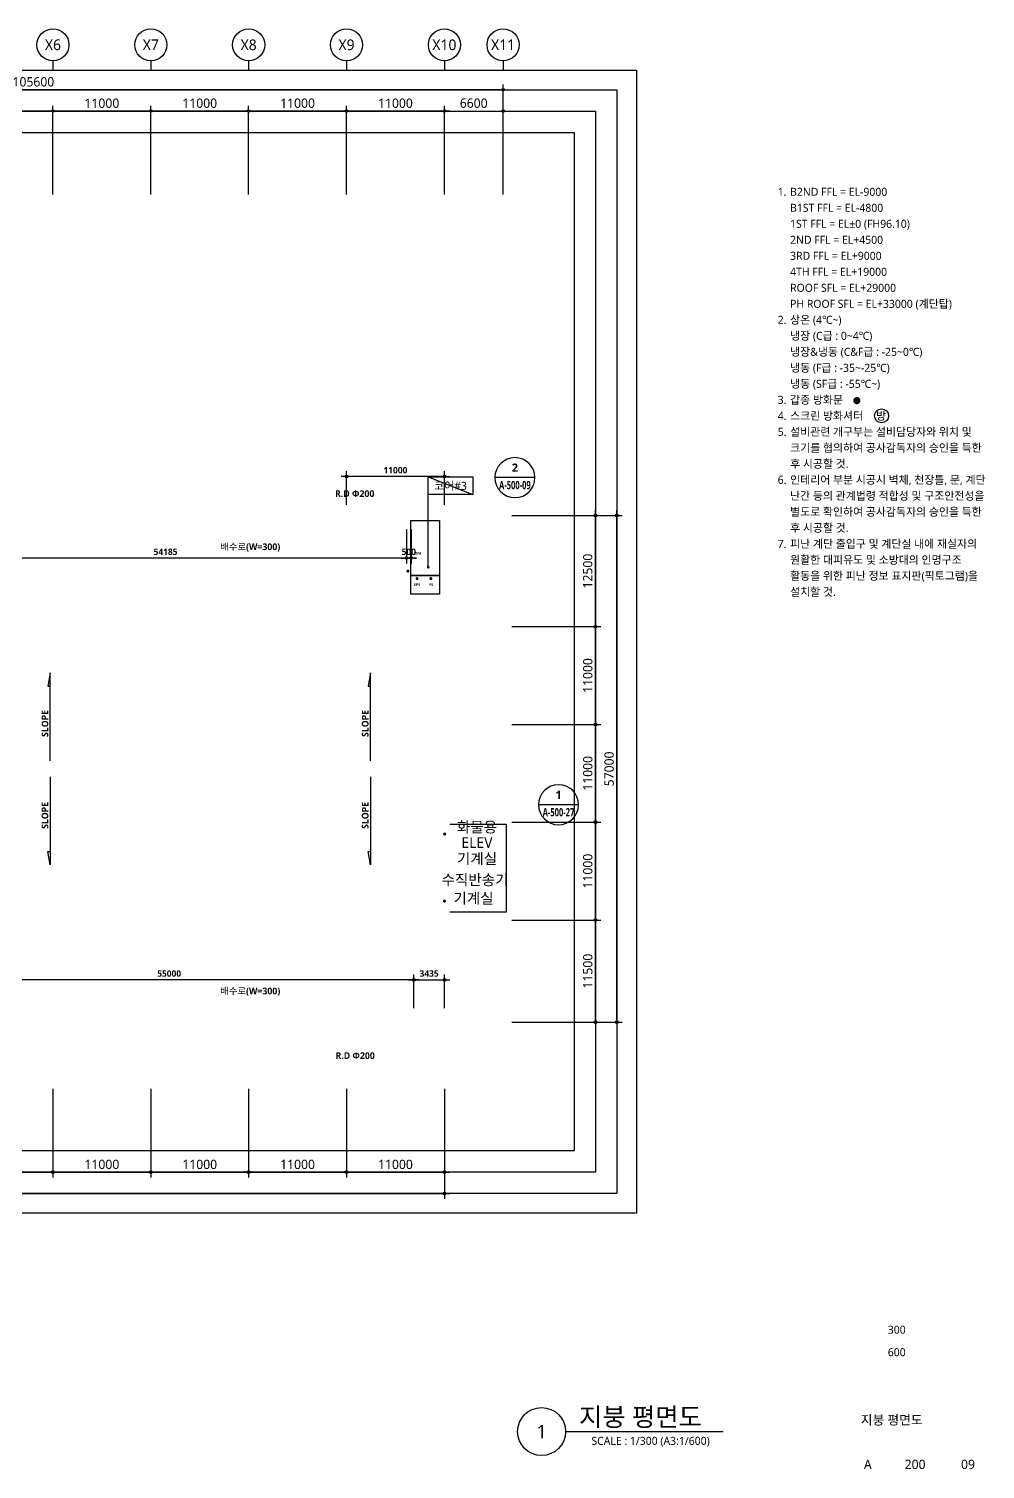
# Model space of a CAD drawing. Header units: millimetres. Extents: x -867282 to 190005487, y -1022614 to 455456909.
# Drawn here: x 2151669 to 2259178, y 7641 to 169666 of the extents above; entities that cross this region are included whole.
import ezdxf
from ezdxf.enums import TextEntityAlignment as Align

# ---------------------------------------------------------------- set-up
doc = ezdxf.new("R2010")
doc.units = ezdxf.units.MM
doc.header["$LTSCALE"] = 400
doc.header["$MEASUREMENT"] = 0
doc.header["$PDSIZE"] = -10
doc.layers.get('0').update_dxf_attribs({"linetype": 'CONTINUOUS'})
doc.layers.get('Defpoints').update_dxf_attribs({"color": 153, "linetype": 'CONTINUOUS'})
for name, color, linetype in [('A-ANNO-DIM', 4, 'CONTINUOUS'), ('A-ANNO-GRA1', 7, 'CONTINUOUS'), ('A-ANNO-LEAD', 4, 'CONTINUOUS'), ('A-ANNO-NOTE', 7, 'CONTINUOUS'), ('A-ANNO-TEXT1', 7, 'CONTINUOUS'), ('A-ANNO-TEXT2', 3, 'CONTINUOUS'), ('A-ANNO-TITL', 7, 'CONTINUOUS'), ('A-FLOR-MARK-ARCH', 1, 'CONTINUOUS'), ('A-ST-AXIS-BUB', 7, 'CONTINUOUS'), ('A-ST-AXIS-DIM', 7, 'CONTINUOUS'), ('AA-MKXS', 3, 'CONTINUOUS'), ('AA-XXXX-TXT1', 2, 'CONTINUOUS')]:
    doc.layers.add(name, color=color, linetype=linetype)
doc.layers.add('Defpoint', color=161, linetype='CONTINUOUS', plot=False)
doc.layers.add('면적', color=210, linetype='CONTINUOUS', plot=False)
doc.styles.add('2020음성 1차', font='')
doc.styles.add('SAMOO', font='romans.shx', dxfattribs={"bigfont": 'whgtxt.shx'})
doc.styles.add('SH_대대리576', font='malgun.ttf')
doc.styles.add('SH_진천_나눔', font='')
doc.styles.get('2020음성 1차').set_extended_font_data('NanumGothic', bold=True)
doc.styles.get('SH_진천_나눔').set_extended_font_data('NanumGothic', bold=True)
doc.dimstyles.new('SHP 600', dxfattribs={"dimscale": 300, "dimtxt": 3.5, "dimasz": 1, "dimexe": 2, "dimexo": 2, "dimgap": 1, "dimtad": 1, "dimdec": 0, "dimzin": 0, "dimdsep": 46, "dimtxsty": 'SH_대대리576', "dimblk": 'DIMDOT', "dimcen": 0.09, "dimclrt": 3, "dimadec": 0, "dimazin": 1, "dimtfac": 1, "dimtdec": 0, "dimtix": 1, "dimtmove": 2, "dimatfit": 0, "dimldrblk": 'DIMDOT', "dimfxl": 1, "dimtolj": 1, "dimtzin": 0, "dimarcsym": 0})
doc.dimstyles.new('SHP 600내부', dxfattribs={"dimscale": 300, "dimtxt": 2.4, "dimasz": 1, "dimexe": 2, "dimexo": 2, "dimgap": 1, "dimtad": 1, "dimdec": 0, "dimzin": 0, "dimdsep": 46, "dimtxsty": '2020음성 1차', "dimblk": 'DIMDOT', "dimcen": 0.09, "dimclrd": 256, "dimclre": 256, "dimclrt": 3, "dimadec": 0, "dimazin": 1, "dimtfac": 1, "dimtdec": 0, "dimtix": 1, "dimtmove": 2, "dimatfit": 0, "dimldrblk": 'DIMDOT', "dimfxl": 1, "dimtolj": 1, "dimtzin": 0, "dimlwd": -1, "dimlwe": -1, "dimarcsym": 0})

# ---------------------------------------------------------------- blocks, each defined once
blk = doc.blocks.new('DIMDOT')
at = {"color": 0}
blk.add_line((-2, 0), (2, 0), dxfattribs=at)
for radius in [0.5, 0.25]:
    blk.add_circle((0, 0), radius, dxfattribs=at)
blk = doc.blocks.new('*D57')
at = {"layer": 'A-ST-AXIS-DIM', "color": 0, "lineweight": -2, "transparency": 16777216}
for p, q in [((2099382, 151016), (2099382, 163416)), ((2204682, 162816), (2099682, 162816)), ((2204982, 151016), (2204982, 163416))]:
    blk.add_line(p, q, dxfattribs=at)
at = {"layer": 'Defpoints', "color": 0, "transparency": 16777216}
for p in [(2099382, 162816), (2099382, 150416), (2204982, 150416)]:
    blk.add_point(p, dxfattribs=at)
at = {"layer": 'A-ST-AXIS-DIM', "color": 0, "linetype": 'ByBlock', "lineweight": -2, "transparency": 16777216, "xscale": 300, "yscale": 300, "zscale": 300, "rotation": 180}
blk.add_blockref('DIMDOT', (2099382, 162816), dxfattribs=at)
at = {"layer": 'A-ST-AXIS-DIM', "color": 0, "linetype": 'ByBlock', "lineweight": -2, "transparency": 16777216, "xscale": 300, "yscale": 300, "zscale": 300}
blk.add_blockref('DIMDOT', (2204982, 162816), dxfattribs=at)
at = {"layer": 'A-ST-AXIS-DIM', "color": 3, "transparency": 16777216, "insert": (2152182, 163696), "char_height": 1050, "attachment_point": 5, "style": 'SH_대대리576'}
blk.add_mtext('\\A1;105600', dxfattribs=at)
blk = doc.blocks.new('*D62')
at = {"layer": 'A-ST-AXIS-DIM', "color": 0, "lineweight": -2, "transparency": 16777216}
for p, q in [((2143382, 151016), (2143382, 161016)), ((2154082, 160416), (2143682, 160416)), ((2154382, 151016), (2154382, 161016))]:
    blk.add_line(p, q, dxfattribs=at)
at = {"layer": 'Defpoints', "color": 0, "transparency": 16777216}
for p in [(2143382, 160416), (2143382, 150416), (2154382, 150416)]:
    blk.add_point(p, dxfattribs=at)
at = {"layer": 'A-ST-AXIS-DIM', "color": 0, "linetype": 'ByBlock', "lineweight": -2, "transparency": 16777216, "xscale": 300, "yscale": 300, "zscale": 300, "rotation": 180}
blk.add_blockref('DIMDOT', (2143382, 160416), dxfattribs=at)
at = {"layer": 'A-ST-AXIS-DIM', "color": 0, "linetype": 'ByBlock', "lineweight": -2, "transparency": 16777216, "xscale": 300, "yscale": 300, "zscale": 300}
blk.add_blockref('DIMDOT', (2154382, 160416), dxfattribs=at)
at = {"layer": 'A-ST-AXIS-DIM', "color": 3, "transparency": 16777216, "insert": (2148882, 161292), "char_height": 1050, "attachment_point": 5, "style": 'SH_대대리576'}
blk.add_mtext('\\A1;11000', dxfattribs=at)
blk = doc.blocks.new('*D63')
at = {"layer": 'A-ST-AXIS-DIM', "color": 0, "lineweight": -2, "transparency": 16777216}
for p, q in [((2154382, 151016), (2154382, 161016)), ((2165082, 160416), (2154682, 160416)), ((2165382, 151016), (2165382, 161016))]:
    blk.add_line(p, q, dxfattribs=at)
at = {"layer": 'Defpoints', "color": 0, "transparency": 16777216}
for p in [(2154382, 160416), (2154382, 150416), (2165382, 150416)]:
    blk.add_point(p, dxfattribs=at)
at = {"layer": 'A-ST-AXIS-DIM', "color": 0, "linetype": 'ByBlock', "lineweight": -2, "transparency": 16777216, "xscale": 300, "yscale": 300, "zscale": 300, "rotation": 180}
blk.add_blockref('DIMDOT', (2154382, 160416), dxfattribs=at)
at = {"layer": 'A-ST-AXIS-DIM', "color": 0, "linetype": 'ByBlock', "lineweight": -2, "transparency": 16777216, "xscale": 300, "yscale": 300, "zscale": 300}
blk.add_blockref('DIMDOT', (2165382, 160416), dxfattribs=at)
at = {"layer": 'A-ST-AXIS-DIM', "color": 3, "transparency": 16777216, "insert": (2159882, 161292), "char_height": 1050, "attachment_point": 5, "style": 'SH_대대리576'}
blk.add_mtext('\\A1;11000', dxfattribs=at)
blk = doc.blocks.new('*D64')
at = {"layer": 'A-ST-AXIS-DIM', "color": 0, "lineweight": -2, "transparency": 16777216}
for p, q in [((2165382, 151016), (2165382, 161016)), ((2176082, 160416), (2165682, 160416)), ((2176382, 151016), (2176382, 161016))]:
    blk.add_line(p, q, dxfattribs=at)
at = {"layer": 'Defpoints', "color": 0, "transparency": 16777216}
for p in [(2165382, 160416), (2165382, 150416), (2176382, 150416)]:
    blk.add_point(p, dxfattribs=at)
at = {"layer": 'A-ST-AXIS-DIM', "color": 0, "linetype": 'ByBlock', "lineweight": -2, "transparency": 16777216, "xscale": 300, "yscale": 300, "zscale": 300, "rotation": 180}
blk.add_blockref('DIMDOT', (2165382, 160416), dxfattribs=at)
at = {"layer": 'A-ST-AXIS-DIM', "color": 0, "linetype": 'ByBlock', "lineweight": -2, "transparency": 16777216, "xscale": 300, "yscale": 300, "zscale": 300}
blk.add_blockref('DIMDOT', (2176382, 160416), dxfattribs=at)
at = {"layer": 'A-ST-AXIS-DIM', "color": 3, "transparency": 16777216, "insert": (2170882, 161292), "char_height": 1050, "attachment_point": 5, "style": 'SH_대대리576'}
blk.add_mtext('\\A1;11000', dxfattribs=at)
blk = doc.blocks.new('*D65')
at = {"layer": 'A-ST-AXIS-DIM', "color": 0, "lineweight": -2, "transparency": 16777216}
for p, q in [((2176382, 151016), (2176382, 161016)), ((2187082, 160416), (2176682, 160416)), ((2187382, 151016), (2187382, 161016))]:
    blk.add_line(p, q, dxfattribs=at)
at = {"layer": 'Defpoints', "color": 0, "transparency": 16777216}
for p in [(2176382, 160416), (2176382, 150416), (2187382, 150416)]:
    blk.add_point(p, dxfattribs=at)
at = {"layer": 'A-ST-AXIS-DIM', "color": 0, "linetype": 'ByBlock', "lineweight": -2, "transparency": 16777216, "xscale": 300, "yscale": 300, "zscale": 300, "rotation": 180}
blk.add_blockref('DIMDOT', (2176382, 160416), dxfattribs=at)
at = {"layer": 'A-ST-AXIS-DIM', "color": 0, "linetype": 'ByBlock', "lineweight": -2, "transparency": 16777216, "xscale": 300, "yscale": 300, "zscale": 300}
blk.add_blockref('DIMDOT', (2187382, 160416), dxfattribs=at)
at = {"layer": 'A-ST-AXIS-DIM', "color": 3, "transparency": 16777216, "insert": (2181882, 161292), "char_height": 1050, "attachment_point": 5, "style": 'SH_대대리576'}
blk.add_mtext('\\A1;11000', dxfattribs=at)
blk = doc.blocks.new('*D66')
at = {"layer": 'A-ST-AXIS-DIM', "color": 0, "lineweight": -2, "transparency": 16777216}
for p, q in [((2187382, 151016), (2187382, 161016)), ((2198082, 160416), (2187682, 160416)), ((2198382, 151016), (2198382, 161016))]:
    blk.add_line(p, q, dxfattribs=at)
at = {"layer": 'Defpoints', "color": 0, "transparency": 16777216}
for p in [(2187382, 160416), (2187382, 150416), (2198382, 150416)]:
    blk.add_point(p, dxfattribs=at)
at = {"layer": 'A-ST-AXIS-DIM', "color": 0, "linetype": 'ByBlock', "lineweight": -2, "transparency": 16777216, "xscale": 300, "yscale": 300, "zscale": 300, "rotation": 180}
blk.add_blockref('DIMDOT', (2187382, 160416), dxfattribs=at)
at = {"layer": 'A-ST-AXIS-DIM', "color": 0, "linetype": 'ByBlock', "lineweight": -2, "transparency": 16777216, "xscale": 300, "yscale": 300, "zscale": 300}
blk.add_blockref('DIMDOT', (2198382, 160416), dxfattribs=at)
at = {"layer": 'A-ST-AXIS-DIM', "color": 3, "transparency": 16777216, "insert": (2192882, 161292), "char_height": 1050, "attachment_point": 5, "style": 'SH_대대리576'}
blk.add_mtext('\\A1;11000', dxfattribs=at)
blk = doc.blocks.new('A-ST-AXIS-BUB-1')
at = {"layer": 'A-ST-AXIS-BUB'}
blk.add_line((0, 350), (0, 0), dxfattribs=at)
blk.add_circle((0, 950), 600, dxfattribs=at)
blk = doc.blocks.new('*D252')
at = {"layer": 'A-ST-AXIS-DIM', "color": 0, "lineweight": -2, "transparency": 16777216}
for p, q in [((2205982, 114916), (2215982, 114916)), ((2215382, 102716), (2215382, 114616)), ((2205982, 102416), (2215982, 102416))]:
    blk.add_line(p, q, dxfattribs=at)
at = {"layer": 'Defpoints', "color": 0, "transparency": 16777216}
for p in [(2205382, 114916), (2215382, 114916), (2205382, 102416)]:
    blk.add_point(p, dxfattribs=at)
at = {"layer": 'A-ST-AXIS-DIM', "color": 0, "linetype": 'ByBlock', "lineweight": -2, "transparency": 16777216, "xscale": 300, "yscale": 300, "zscale": 300}
for p, rotation in [((2215382, 114916), 90), ((2215382, 102416), 270)]:
    blk.add_blockref('DIMDOT', p, dxfattribs=dict(at, rotation=rotation))
at = {"layer": 'A-ST-AXIS-DIM', "color": 3, "transparency": 16777216, "insert": (2214503, 108666), "char_height": 1050, "attachment_point": 5, "rotation": 90, "style": 'SH_대대리576'}
blk.add_mtext('\\A1;12500', dxfattribs=at)
blk = doc.blocks.new('*D253')
at = {"layer": 'A-ST-AXIS-DIM', "color": 0, "lineweight": -2, "transparency": 16777216}
for p, q in [((2205982, 102416), (2215982, 102416)), ((2215382, 91716), (2215382, 102116)), ((2205982, 91416), (2215982, 91416))]:
    blk.add_line(p, q, dxfattribs=at)
at = {"layer": 'Defpoints', "color": 0, "transparency": 16777216}
for p in [(2205382, 102416), (2215382, 102416), (2205382, 91416)]:
    blk.add_point(p, dxfattribs=at)
at = {"layer": 'A-ST-AXIS-DIM', "color": 0, "linetype": 'ByBlock', "lineweight": -2, "transparency": 16777216, "xscale": 300, "yscale": 300, "zscale": 300}
for p, rotation in [((2215382, 102416), 90), ((2215382, 91416), 270)]:
    blk.add_blockref('DIMDOT', p, dxfattribs=dict(at, rotation=rotation))
at = {"layer": 'A-ST-AXIS-DIM', "color": 3, "transparency": 16777216, "insert": (2214506, 96916), "char_height": 1050, "attachment_point": 5, "rotation": 90, "style": 'SH_대대리576'}
blk.add_mtext('\\A1;11000', dxfattribs=at)
blk = doc.blocks.new('*D254')
at = {"layer": 'A-ST-AXIS-DIM', "color": 0, "lineweight": -2, "transparency": 16777216}
for p, q in [((2205982, 91416), (2215982, 91416)), ((2215382, 80716), (2215382, 91116)), ((2205982, 80416), (2215982, 80416))]:
    blk.add_line(p, q, dxfattribs=at)
at = {"layer": 'Defpoints', "color": 0, "transparency": 16777216}
for p in [(2205382, 91416), (2215382, 91416), (2205382, 80416)]:
    blk.add_point(p, dxfattribs=at)
at = {"layer": 'A-ST-AXIS-DIM', "color": 0, "linetype": 'ByBlock', "lineweight": -2, "transparency": 16777216, "xscale": 300, "yscale": 300, "zscale": 300}
for p, rotation in [((2215382, 91416), 90), ((2215382, 80416), 270)]:
    blk.add_blockref('DIMDOT', p, dxfattribs=dict(at, rotation=rotation))
at = {"layer": 'A-ST-AXIS-DIM', "color": 3, "transparency": 16777216, "insert": (2214506, 85916), "char_height": 1050, "attachment_point": 5, "rotation": 90, "style": 'SH_대대리576'}
blk.add_mtext('\\A1;11000', dxfattribs=at)
blk = doc.blocks.new('*D255')
at = {"layer": 'A-ST-AXIS-DIM', "color": 0, "lineweight": -2, "transparency": 16777216}
for p, q in [((2205982, 80416), (2215982, 80416)), ((2215382, 69716), (2215382, 80116)), ((2205982, 69416), (2215982, 69416))]:
    blk.add_line(p, q, dxfattribs=at)
at = {"layer": 'Defpoints', "color": 0, "transparency": 16777216}
for p in [(2205382, 80416), (2215382, 80416), (2205382, 69416)]:
    blk.add_point(p, dxfattribs=at)
at = {"layer": 'A-ST-AXIS-DIM', "color": 0, "linetype": 'ByBlock', "lineweight": -2, "transparency": 16777216, "xscale": 300, "yscale": 300, "zscale": 300}
for p, rotation in [((2215382, 80416), 90), ((2215382, 69416), 270)]:
    blk.add_blockref('DIMDOT', p, dxfattribs=dict(at, rotation=rotation))
at = {"layer": 'A-ST-AXIS-DIM', "color": 3, "transparency": 16777216, "insert": (2214506, 74916), "char_height": 1050, "attachment_point": 5, "rotation": 90, "style": 'SH_대대리576'}
blk.add_mtext('\\A1;11000', dxfattribs=at)
blk = doc.blocks.new('*D256')
at = {"layer": 'A-ST-AXIS-DIM', "color": 0, "lineweight": -2, "transparency": 16777216}
for p, q in [((2205982, 69416), (2215982, 69416)), ((2215382, 58216), (2215382, 69116)), ((2205982, 57916), (2215982, 57916))]:
    blk.add_line(p, q, dxfattribs=at)
at = {"layer": 'Defpoints', "color": 0, "transparency": 16777216}
for p in [(2205382, 69416), (2215382, 69416), (2205382, 57916)]:
    blk.add_point(p, dxfattribs=at)
at = {"layer": 'A-ST-AXIS-DIM', "color": 0, "linetype": 'ByBlock', "lineweight": -2, "transparency": 16777216, "xscale": 300, "yscale": 300, "zscale": 300}
for p, rotation in [((2215382, 69416), 90), ((2215382, 57916), 270)]:
    blk.add_blockref('DIMDOT', p, dxfattribs=dict(at, rotation=rotation))
at = {"layer": 'A-ST-AXIS-DIM', "color": 3, "transparency": 16777216, "insert": (2214505, 63666), "char_height": 1050, "attachment_point": 5, "rotation": 90, "style": 'SH_대대리576'}
blk.add_mtext('\\A1;11500', dxfattribs=at)
blk = doc.blocks.new('*D257')
at = {"layer": 'A-ST-AXIS-DIM', "color": 0, "lineweight": -2, "transparency": 16777216}
for p, q in [((2205982, 114916), (2218382, 114916)), ((2217782, 58216), (2217782, 114616)), ((2205982, 57916), (2218382, 57916))]:
    blk.add_line(p, q, dxfattribs=at)
at = {"layer": 'Defpoints', "color": 0, "transparency": 16777216}
for p in [(2205382, 114916), (2217782, 114916), (2205382, 57916)]:
    blk.add_point(p, dxfattribs=at)
at = {"layer": 'A-ST-AXIS-DIM', "color": 0, "linetype": 'ByBlock', "lineweight": -2, "transparency": 16777216, "xscale": 300, "yscale": 300, "zscale": 300}
for p, rotation in [((2217782, 114916), 90), ((2217782, 57916), 270)]:
    blk.add_blockref('DIMDOT', p, dxfattribs=dict(at, rotation=rotation))
at = {"layer": 'A-ST-AXIS-DIM', "color": 3, "transparency": 16777216, "insert": (2216905, 86416), "char_height": 1050, "attachment_point": 5, "rotation": 90, "style": 'SH_대대리576'}
blk.add_mtext('\\A1;57000', dxfattribs=at)
blk = doc.blocks.new('*D262')
at = {"layer": 'A-ST-AXIS-DIM', "color": 0, "lineweight": -2, "transparency": 16777216}
for p, q in [((2143382, 50445), (2143382, 40445)), ((2154382, 50445), (2154382, 40445)), ((2143682, 41045), (2154082, 41045))]:
    blk.add_line(p, q, dxfattribs=at)
at = {"layer": 'Defpoints', "color": 0, "transparency": 16777216}
for p in [(2143382, 51045), (2154382, 51045), (2154382, 41045)]:
    blk.add_point(p, dxfattribs=at)
at = {"layer": 'A-ST-AXIS-DIM', "color": 0, "linetype": 'ByBlock', "lineweight": -2, "transparency": 16777216, "xscale": 300, "yscale": 300, "zscale": 300, "rotation": 180}
blk.add_blockref('DIMDOT', (2143382, 41045), dxfattribs=at)
at = {"layer": 'A-ST-AXIS-DIM', "color": 0, "linetype": 'ByBlock', "lineweight": -2, "transparency": 16777216, "xscale": 300, "yscale": 300, "zscale": 300}
blk.add_blockref('DIMDOT', (2154382, 41045), dxfattribs=at)
at = {"layer": 'A-ST-AXIS-DIM', "color": 3, "transparency": 16777216, "insert": (2148882, 41921), "char_height": 1050, "attachment_point": 5, "style": 'SH_대대리576'}
blk.add_mtext('\\A1;11000', dxfattribs=at)
blk = doc.blocks.new('*D263')
at = {"layer": 'A-ST-AXIS-DIM', "color": 0, "lineweight": -2, "transparency": 16777216}
for p, q in [((2154382, 50445), (2154382, 40445)), ((2165382, 50445), (2165382, 40445)), ((2154682, 41045), (2165082, 41045))]:
    blk.add_line(p, q, dxfattribs=at)
at = {"layer": 'Defpoints', "color": 0, "transparency": 16777216}
for p in [(2154382, 51045), (2165382, 51045), (2165382, 41045)]:
    blk.add_point(p, dxfattribs=at)
at = {"layer": 'A-ST-AXIS-DIM', "color": 0, "linetype": 'ByBlock', "lineweight": -2, "transparency": 16777216, "xscale": 300, "yscale": 300, "zscale": 300, "rotation": 180}
blk.add_blockref('DIMDOT', (2154382, 41045), dxfattribs=at)
at = {"layer": 'A-ST-AXIS-DIM', "color": 0, "linetype": 'ByBlock', "lineweight": -2, "transparency": 16777216, "xscale": 300, "yscale": 300, "zscale": 300}
blk.add_blockref('DIMDOT', (2165382, 41045), dxfattribs=at)
at = {"layer": 'A-ST-AXIS-DIM', "color": 3, "transparency": 16777216, "insert": (2159882, 41921), "char_height": 1050, "attachment_point": 5, "style": 'SH_대대리576'}
blk.add_mtext('\\A1;11000', dxfattribs=at)
blk = doc.blocks.new('*D264')
at = {"layer": 'A-ST-AXIS-DIM', "color": 0, "lineweight": -2, "transparency": 16777216}
for p, q in [((2165382, 50445), (2165382, 40445)), ((2176382, 50445), (2176382, 40445)), ((2165682, 41045), (2176082, 41045))]:
    blk.add_line(p, q, dxfattribs=at)
at = {"layer": 'Defpoints', "color": 0, "transparency": 16777216}
for p in [(2165382, 51045), (2176382, 51045), (2176382, 41045)]:
    blk.add_point(p, dxfattribs=at)
at = {"layer": 'A-ST-AXIS-DIM', "color": 0, "linetype": 'ByBlock', "lineweight": -2, "transparency": 16777216, "xscale": 300, "yscale": 300, "zscale": 300, "rotation": 180}
blk.add_blockref('DIMDOT', (2165382, 41045), dxfattribs=at)
at = {"layer": 'A-ST-AXIS-DIM', "color": 0, "linetype": 'ByBlock', "lineweight": -2, "transparency": 16777216, "xscale": 300, "yscale": 300, "zscale": 300}
blk.add_blockref('DIMDOT', (2176382, 41045), dxfattribs=at)
at = {"layer": 'A-ST-AXIS-DIM', "color": 3, "transparency": 16777216, "insert": (2170882, 41921), "char_height": 1050, "attachment_point": 5, "style": 'SH_대대리576'}
blk.add_mtext('\\A1;11000', dxfattribs=at)
blk = doc.blocks.new('*D265')
at = {"layer": 'A-ST-AXIS-DIM', "color": 0, "lineweight": -2, "transparency": 16777216}
for p, q in [((2176382, 50445), (2176382, 40445)), ((2187382, 50445), (2187382, 40445)), ((2176682, 41045), (2187082, 41045))]:
    blk.add_line(p, q, dxfattribs=at)
at = {"layer": 'Defpoints', "color": 0, "transparency": 16777216}
for p in [(2176382, 51045), (2187382, 51045), (2187382, 41045)]:
    blk.add_point(p, dxfattribs=at)
at = {"layer": 'A-ST-AXIS-DIM', "color": 0, "linetype": 'ByBlock', "lineweight": -2, "transparency": 16777216, "xscale": 300, "yscale": 300, "zscale": 300, "rotation": 180}
blk.add_blockref('DIMDOT', (2176382, 41045), dxfattribs=at)
at = {"layer": 'A-ST-AXIS-DIM', "color": 0, "linetype": 'ByBlock', "lineweight": -2, "transparency": 16777216, "xscale": 300, "yscale": 300, "zscale": 300}
blk.add_blockref('DIMDOT', (2187382, 41045), dxfattribs=at)
at = {"layer": 'A-ST-AXIS-DIM', "color": 3, "transparency": 16777216, "insert": (2181882, 41921), "char_height": 1050, "attachment_point": 5, "style": 'SH_대대리576'}
blk.add_mtext('\\A1;11000', dxfattribs=at)
blk = doc.blocks.new('*D266')
at = {"layer": 'A-ST-AXIS-DIM', "color": 0, "lineweight": -2, "transparency": 16777216}
for p, q in [((2187382, 50445), (2187382, 40445)), ((2198382, 50445), (2198382, 40445)), ((2187682, 41045), (2198082, 41045))]:
    blk.add_line(p, q, dxfattribs=at)
at = {"layer": 'Defpoints', "color": 0, "transparency": 16777216}
for p in [(2187382, 51045), (2198382, 51045), (2198382, 41045)]:
    blk.add_point(p, dxfattribs=at)
at = {"layer": 'A-ST-AXIS-DIM', "color": 0, "linetype": 'ByBlock', "lineweight": -2, "transparency": 16777216, "xscale": 300, "yscale": 300, "zscale": 300, "rotation": 180}
blk.add_blockref('DIMDOT', (2187382, 41045), dxfattribs=at)
at = {"layer": 'A-ST-AXIS-DIM', "color": 0, "linetype": 'ByBlock', "lineweight": -2, "transparency": 16777216, "xscale": 300, "yscale": 300, "zscale": 300}
blk.add_blockref('DIMDOT', (2198382, 41045), dxfattribs=at)
at = {"layer": 'A-ST-AXIS-DIM', "color": 3, "transparency": 16777216, "insert": (2192882, 41921), "char_height": 1050, "attachment_point": 5, "style": 'SH_대대리576'}
blk.add_mtext('\\A1;11000', dxfattribs=at)
blk = doc.blocks.new('*D267')
at = {"layer": 'A-ST-AXIS-DIM', "color": 0, "lineweight": -2, "transparency": 16777216}
for p, q in [((2099382, 50445), (2099382, 38045)), ((2198382, 50445), (2198382, 38045)), ((2099682, 38645), (2198082, 38645))]:
    blk.add_line(p, q, dxfattribs=at)
at = {"layer": 'Defpoints', "color": 0, "transparency": 16777216}
for p in [(2099382, 51045), (2198382, 51045), (2198382, 38645)]:
    blk.add_point(p, dxfattribs=at)
at = {"layer": 'A-ST-AXIS-DIM', "color": 0, "linetype": 'ByBlock', "lineweight": -2, "transparency": 16777216, "xscale": 300, "yscale": 300, "zscale": 300, "rotation": 180}
blk.add_blockref('DIMDOT', (2099382, 38645), dxfattribs=at)
at = {"layer": 'A-ST-AXIS-DIM', "color": 0, "linetype": 'ByBlock', "lineweight": -2, "transparency": 16777216, "xscale": 300, "yscale": 300, "zscale": 300}
blk.add_blockref('DIMDOT', (2198382, 38645), dxfattribs=at)
at = {"layer": 'A-ST-AXIS-DIM', "color": 3, "transparency": 16777216, "insert": (2148882, 39524), "char_height": 1050, "attachment_point": 5, "style": 'SH_대대리576'}
blk.add_mtext('\\A1;99000', dxfattribs=at)
blk = doc.blocks.new('G$C3CD03619')
at = {"layer": 'A-ANNO-GRA1'}
blk.add_circle((11731, 792), 792, dxfattribs=at)
at = {"layer": 'A-FLOR-MARK-ARCH', "const_width": 408}
blk.add_lwpolyline([(8743, 2498, 1), (9152, 2498, 1)], format="xyb", close=True, dxfattribs=at)
at = {"layer": 'A-ANNO-NOTE', "style": 'SH_대대리576'}
blk.add_text('방', height=900, dxfattribs=at).set_placement((11108, 342))
at = {"layer": 'A-ANNO-TITL', "style": 'SH_대대리576'}
for s, p in [('1.', (547, 25992)), ('2.', (547, 11592)), ('3.', (547, 2592)), ('4.', (547, 792)), ('5.', (547, -1008)), ('6.', (547, -6408)), ('7.', (547, -13608))]:
    blk.add_text(s, height=900, dxfattribs=at).set_placement(p, align=Align.MIDDLE_CENTER)
for s, p in [('B2ND FFL = EL-9000', (1447, 25992)), ('B1ST FFL = EL-4800', (1447, 24192)), ('1ST FFL = EL%%p0 (FH96.10)', (1447, 22392)), ('2ND FFL = EL+4500', (1447, 20592)), ('3RD FFL = EL+9000', (1447, 18792)), ('4TH FFL = EL+19000', (1447, 16992)), ('ROOF SFL = EL+29000', (1447, 15192)), ('PH ROOF SFL = EL+33000 (계단탑)', (1447, 13392)), ('상온 (4℃~)', (1447, 11592)), ('냉장 (C급 : 0~4℃)', (1447, 9792)), ('냉장&냉동 (C&F급 : -25~0℃)', (1447, 7992)), ('냉동 (F급 : -35~-25℃)', (1447, 6192)), ('냉동 (SF급 : -55℃~)', (1447, 4392)), ('갑종 방화문', (1447, 2592)), ('스크린 방화셔터', (1447, 792)), ('설비관련 개구부는 설비담당자와 위치 및', (1447, -1008)), ('크기를 협의하여 공사감독자의 승인을 득한', (1447, -2808)), ('후 시공할 것.', (1447, -4608)), ('인테리어 부분 시공시 벽체, 천장틀, 문, 계단', (1447, -6408)), ('난간 등의 관계법령 적합성 및 구조안전성을', (1447, -8208)), ('별도로 확인하여 공사감독자의 승인을 득한', (1447, -10008)), ('후 시공할 것.', (1447, -11808)), ('피난 계단 출입구 및 계단실 내에 재실자의', (1447, -13608)), ('원활한 대피유도 및 소방대의 인명구조', (1447, -15408)), ('활동을 위한 피난 정보 표지판(픽토그램)을', (1447, -17208)), ('설치할 것.', (1447, -19008))]:
    blk.add_text(s, height=900, dxfattribs=at).set_placement(p, align=Align.MIDDLE_LEFT)
blk = doc.blocks.new('*D276')
at = {"layer": 'A-ST-AXIS-DIM', "color": 0, "lineweight": -2, "transparency": 16777216}
for p, q in [((2198382, 151016), (2198382, 161016)), ((2198682, 160416), (2204682, 160416)), ((2204982, 151016), (2204982, 161016))]:
    blk.add_line(p, q, dxfattribs=at)
at = {"layer": 'Defpoints', "color": 0, "transparency": 16777216}
for p in [(2204982, 160416), (2198382, 150416), (2204982, 150416)]:
    blk.add_point(p, dxfattribs=at)
at = {"layer": 'A-ST-AXIS-DIM', "color": 0, "linetype": 'ByBlock', "lineweight": -2, "transparency": 16777216, "xscale": 300, "yscale": 300, "zscale": 300, "rotation": 180}
blk.add_blockref('DIMDOT', (2198382, 160416), dxfattribs=at)
at = {"layer": 'A-ST-AXIS-DIM', "color": 0, "linetype": 'ByBlock', "lineweight": -2, "transparency": 16777216, "xscale": 300, "yscale": 300, "zscale": 300}
blk.add_blockref('DIMDOT', (2204982, 160416), dxfattribs=at)
at = {"layer": 'A-ST-AXIS-DIM', "color": 3, "transparency": 16777216, "insert": (2201682, 161296), "char_height": 1050, "attachment_point": 5, "style": 'SH_대대리576'}
blk.add_mtext('\\A1;6600', dxfattribs=at)
blk = doc.blocks.new('*U395')
at = {"layer": 'A-ANNO-TITL'}
blk.add_line((0, 0), (2950, 0), dxfattribs=at)
blk.add_circle((-450, 0), 450, dxfattribs=at)
at = {"layer": 'AA-XXXX-TXT1', "style": 'SH_대대리576'}
blk.add_attdef('DWG.TITLE', (250, 100), '', height=350, dxfattribs=at)
at = {"layer": 'AA-XXXX-TXT1', "color": 7, "style": 'SH_대대리576'}
blk.add_attdef('NO1', text='', height=300, dxfattribs=at).set_placement((-450, 0), align=Align.MIDDLE)
at = {"layer": 'AA-XXXX-TXT1', "style": 'SH_대대리576'}
blk.add_attdef('SCALE', text='', height=150, dxfattribs=at).set_placement((2700, -100), align=Align.TOP_RIGHT)
blk = doc.blocks.new('*D411')
at = {"layer": 'A-ANNO-DIM', "transparency": 16777216}
for p, q in [((2139947, 59496), (2139947, 63296)), ((2194947, 59496), (2194947, 63296)), ((2194647, 62696), (2140247, 62696))]:
    blk.add_line(p, q, dxfattribs=at)
at = {"layer": 'Defpoints', "color": 0, "transparency": 16777216}
for p in [(2139947, 62696), (2139947, 58896), (2194947, 58896)]:
    blk.add_point(p, dxfattribs=at)
at = {"layer": 'A-ANNO-DIM', "linetype": 'ByBlock', "transparency": 16777216, "xscale": 300, "yscale": 300, "zscale": 300, "rotation": 180}
blk.add_blockref('DIMDOT', (2139947, 62696), dxfattribs=at)
at = {"layer": 'A-ANNO-DIM', "linetype": 'ByBlock', "transparency": 16777216, "xscale": 300, "yscale": 300, "zscale": 300}
blk.add_blockref('DIMDOT', (2194947, 62696), dxfattribs=at)
at = {"layer": 'A-ANNO-DIM', "color": 3, "transparency": 16777216, "insert": (2167447, 63392), "char_height": 720, "attachment_point": 5, "style": '2020음성 1차'}
blk.add_mtext('\\A1;55000', dxfattribs=at)
blk = doc.blocks.new('*D412')
at = {"layer": 'A-ANNO-DIM', "transparency": 16777216}
for p, q in [((2194947, 59496), (2194947, 63296)), ((2198382, 59496), (2198382, 63296)), ((2195247, 62696), (2198082, 62696))]:
    blk.add_line(p, q, dxfattribs=at)
at = {"layer": 'Defpoints', "color": 0, "transparency": 16777216}
for p in [(2198382, 62696), (2194947, 58896), (2198382, 58896)]:
    blk.add_point(p, dxfattribs=at)
at = {"layer": 'A-ANNO-DIM', "linetype": 'ByBlock', "transparency": 16777216, "xscale": 300, "yscale": 300, "zscale": 300, "rotation": 180}
blk.add_blockref('DIMDOT', (2194947, 62696), dxfattribs=at)
at = {"layer": 'A-ANNO-DIM', "linetype": 'ByBlock', "transparency": 16777216, "xscale": 300, "yscale": 300, "zscale": 300}
blk.add_blockref('DIMDOT', (2198382, 62696), dxfattribs=at)
at = {"layer": 'A-ANNO-DIM', "color": 3, "transparency": 16777216, "insert": (2196664, 63394), "char_height": 720, "attachment_point": 5, "style": '2020음성 1차'}
blk.add_mtext('\\A1;3435', dxfattribs=at)
blk = doc.blocks.new('*D414')
at = {"layer": 'A-ANNO-DIM', "transparency": 16777216}
for p, q in [((2139947, 113336), (2139947, 109536)), ((2194132, 113336), (2194132, 109536)), ((2193832, 110136), (2140247, 110136))]:
    blk.add_line(p, q, dxfattribs=at)
at = {"layer": 'Defpoints', "color": 0, "transparency": 16777216}
for p in [(2139947, 113936), (2194132, 113936), (2139947, 110136)]:
    blk.add_point(p, dxfattribs=at)
at = {"layer": 'A-ANNO-DIM', "linetype": 'ByBlock', "transparency": 16777216, "xscale": 300, "yscale": 300, "zscale": 300, "rotation": 180}
blk.add_blockref('DIMDOT', (2139947, 110136), dxfattribs=at)
at = {"layer": 'A-ANNO-DIM', "linetype": 'ByBlock', "transparency": 16777216, "xscale": 300, "yscale": 300, "zscale": 300}
blk.add_blockref('DIMDOT', (2194132, 110136), dxfattribs=at)
at = {"layer": 'A-ANNO-DIM', "color": 3, "transparency": 16777216, "insert": (2167039, 110834), "char_height": 720, "attachment_point": 5, "style": '2020음성 1차'}
blk.add_mtext('\\A1;54185', dxfattribs=at)
blk = doc.blocks.new('*D416')
at = {"layer": 'A-ANNO-DIM', "transparency": 16777216}
for p, q in [((2194132, 113336), (2194132, 109536)), ((2194632, 113336), (2194632, 109536)), ((2193832, 110136), (2193532, 110136)), ((2194132, 110136), (2194632, 110136)), ((2194932, 110136), (2195232, 110136))]:
    blk.add_line(p, q, dxfattribs=at)
at = {"layer": 'Defpoints', "color": 0, "transparency": 16777216}
for p in [(2194132, 113936), (2194632, 113936), (2194632, 110136)]:
    blk.add_point(p, dxfattribs=at)
at = {"layer": 'A-ANNO-DIM', "linetype": 'ByBlock', "transparency": 16777216, "xscale": 300, "yscale": 300, "zscale": 300}
blk.add_blockref('DIMDOT', (2194132, 110136), dxfattribs=at)
at = {"layer": 'A-ANNO-DIM', "linetype": 'ByBlock', "transparency": 16777216, "xscale": 300, "yscale": 300, "zscale": 300, "rotation": 180}
blk.add_blockref('DIMDOT', (2194632, 110136), dxfattribs=at)
at = {"layer": 'A-ANNO-DIM', "color": 3, "transparency": 16777216, "insert": (2194382, 110832), "char_height": 720, "attachment_point": 5, "style": '2020음성 1차'}
blk.add_mtext('\\A1;500', dxfattribs=at)
blk = doc.blocks.new('*D419')
at = {"layer": 'A-ANNO-DIM', "transparency": 16777216}
for p, q in [((2187382, 116116), (2187382, 119916)), ((2198382, 116116), (2198382, 119916)), ((2198082, 119316), (2187682, 119316))]:
    blk.add_line(p, q, dxfattribs=at)
at = {"layer": 'Defpoints', "color": 0, "transparency": 16777216}
for p in [(2187382, 119316), (2187382, 115516), (2198382, 115516)]:
    blk.add_point(p, dxfattribs=at)
at = {"layer": 'A-ANNO-DIM', "linetype": 'ByBlock', "transparency": 16777216, "xscale": 300, "yscale": 300, "zscale": 300, "rotation": 180}
blk.add_blockref('DIMDOT', (2187382, 119316), dxfattribs=at)
at = {"layer": 'A-ANNO-DIM', "linetype": 'ByBlock', "transparency": 16777216, "xscale": 300, "yscale": 300, "zscale": 300}
blk.add_blockref('DIMDOT', (2198382, 119316), dxfattribs=at)
at = {"layer": 'A-ANNO-DIM', "color": 3, "transparency": 16777216, "insert": (2192882, 120011), "char_height": 720, "attachment_point": 5, "style": '2020음성 1차'}
blk.add_mtext('\\A1;11000', dxfattribs=at)
blk = doc.blocks.new('*U392')
at = {"layer": 'AA-MKXS', "color": 3, "linetype": 'Continuous', "ltscale": 5}
blk.add_line((-5.999976, 0), (5.999976, 0), dxfattribs=at)
blk.add_circle((0, 0), 5.999976, dxfattribs=at)
at = {"layer": 'AA-MKXS', "style": 'SAMOO', "width": 0.85}
blk.add_attdef('ViewNUM', text='', height=2.5, dxfattribs=at).set_placement((0, 1), align=Align.BOTTOM_CENTER)
blk.add_attdef('SheetNUM', text='', height=2.5, dxfattribs=at).set_placement((0, -1), align=Align.TOP_CENTER)
blk = doc.blocks.new('G$C629380FC')
at = {"layer": '면적'}
for points in [[(0, 2100), (0, 2100), (0, 2100), (0, 8300), (3200, 8300), (3200, 2100)], [(96300, 2100), (94700, 2100), (94700, 8300), (97900, 8300), (97900, 2100), (96300, 2100)], [(0, 2100), (3200, 2100), (3200, 0), (0, 0)], [(94700, 2100), (97900, 2100), (97900, 0), (94700, 0)]]:
    blk.add_lwpolyline(points, close=True, dxfattribs=at)

msp = doc.modelspace()

# ---------------------------------------------------------------- linework, layer by layer
msp.add_lwpolyline([(2198981.8, 80216.3), (2205331.8, 80216.3), (2205331.8, 70316.3), (2198981.8, 70316.3)])
at = {"layer": 'A-ANNO-GRA1'}
msp.add_lwpolyline([(2201570, 117278.6), (2196570, 117278.6), (2196570, 119278.6), (2201570, 119278.6)], close=True, dxfattribs=at)
msp.add_lwpolyline([(2196570, 109100.9), (2196570, 117278.6)], dxfattribs=at)
at = {"layer": 'A-ANNO-GRA1', "const_width": 150}
msp.add_lwpolyline([(2196495, 109100.9, 1), (2196645, 109100.9, 1)], format="xyb", close=True, dxfattribs=at)
at = {"layer": 'A-ANNO-LEAD'}
for points in [[(2194131.8, 114201.3, 0, 200, 0), (2193831.8, 114721, 0, 0, 0), (2192297.2, 117379, 0, 0, 0), (2190515.4, 117379, 0, 0, 0)], [(2169881.8, 114051.3, 0, 200, 0), (2170181.8, 113531.7, 0, 0, 0), (2171411.5, 111401.8, 0, 0, 0), (2173193.2, 111401.8, 0, 0, 0)], [(2169881.8, 58781.3, 0, 200, 0), (2170181.8, 59301, 0, 0, 0), (2171411.5, 61430.9, 0, 0, 0), (2173193.2, 61430.9, 0, 0, 0)], [(2194946.8, 58666.3, 0, 200, 0), (2194646.8, 58146.7, 0, 0, 0), (2192344.9, 54159.6, 0, 0, 0), (2190563.1, 54159.6, 0, 0, 0)]]:
    msp.add_lwpolyline(points, format="xyseb", dxfattribs=at)
for points in [[(2154081.8, 87316.3), (2154081.8, 97216.3), (2153822.5, 95716.3), (2154081.8, 95716.3)], [(2190081.8, 87316.3), (2190081.8, 97216.3), (2189822.5, 95716.3), (2190081.8, 95716.3)], [(2154081.8, 85516.3), (2154081.8, 75616.3), (2153822.5, 77116.3), (2154081.8, 77116.3)], [(2190081.8, 85516.3), (2190081.8, 75616.3), (2189822.5, 77116.3), (2190081.8, 77116.3)]]:
    msp.add_lwpolyline(points, dxfattribs=at)
at = {"layer": 'A-FLOR-MARK-ARCH', "const_width": 168.8}
for points in [[(2194196.1, 108664.3, 1), (2194364.8, 108664.3, 1)], [(2195397.9, 107820.8, -1), (2195229.2, 107820.8, -1)], [(2196947.8, 107822.5, -1), (2196779, 107822.5, -1)], [(2198331.2, 79087.5, 1), (2198499.9, 79087.5, 1)], [(2198307.1, 71544.9, 1), (2198475.8, 71544.9, 1)]]:
    msp.add_lwpolyline(points, format="xyb", close=True, dxfattribs=at)
at = {"layer": 'Defpoint'}
msp.add_line((2196570, 119278.6), (2201570, 117278.6), dxfattribs=at)
for points in [[(2219981.8, 36444.9), (2048781.8, 36444.9), (2048781.8, 165016.3), (2219981.8, 165016.3)], [(2217781.8, 38644.9), (2050981.8, 38644.9), (2050981.8, 162816.3), (2217781.8, 162816.3)], [(2215381.8, 41044.9), (2053381.8, 41044.9), (2053381.8, 160416.3), (2215381.8, 160416.3)], [(2212981.8, 43444.9), (2055781.8, 43444.9), (2055781.8, 158016.3), (2212981.8, 158016.3)]]:
    msp.add_lwpolyline(points, close=True, dxfattribs=at)

# ---------------------------------------------------------------- block references
for name, p in [('G$C3CD03619', (2235802.4, 125338.9)), ('G$C629380FC', (2099931.8, 106066.3))]:
    msp.add_blockref(name, p)
ref = msp.add_blockref('*U392', (2206313.5, 119179.8), dxfattribs=dict(xscale=-375.0015000059622, yscale=375.0015000059622, zscale=375.0015000059622))
ref.add_attrib('SheetNUM', 'A-500-09', dxfattribs={"layer": 'AA-MKXS', "height": 930, "style": '2020음성 1차', "width": 0.7}).set_placement((2206313.5, 118804.8, 103000), align=Align.TOP_CENTER)
ref.add_attrib('ViewNUM', '2', dxfattribs={"layer": 'AA-MKXS', "height": 930, "style": '2020음성 1차'}).set_placement((2206313.5, 119554.8, 103000), align=Align.BOTTOM_CENTER)
ref = msp.add_blockref('*U392', (2211217.1, 82383.3), dxfattribs=dict(xscale=-375.0015000059622, yscale=375.0015000059622, zscale=375.0015000059622))
ref.add_attrib('SheetNUM', 'A-500-27', dxfattribs={"layer": 'AA-MKXS', "height": 930, "style": '2020음성 1차', "width": 0.7}).set_placement((2211217.1, 82008.3), align=Align.TOP_CENTER)
ref.add_attrib('ViewNUM', '1', dxfattribs={"layer": 'AA-MKXS', "height": 930, "style": '2020음성 1차'}).set_placement((2211217.1, 82758.3), align=Align.BOTTOM_CENTER)
ref = msp.add_blockref('*U395', (2212018.2, 11877.9), dxfattribs=dict(xscale=6, yscale=6, zscale=6))
ref.add_attrib('SCALE', 'SCALE : 1/300 (A3:1/600)', dxfattribs={"layer": 'A-ANNO-TITL', "height": 900, "style": 'SH_대대리576'}).set_placement((2228218.4, 11277.9), align=Align.TOP_RIGHT)
ref.add_attrib('DWG.TITLE', '지붕 평면도', (2213518.2, 12477.9), dxfattribs={"layer": 'A-ANNO-TITL', "height": 2087.45, "style": 'SH_대대리576'})
ref.add_attrib('NO1', '1', dxfattribs={"layer": 'A-ANNO-TITL', "color": 7, "height": 1500, "style": 'SH_대대리576'}).set_placement((2209318.2, 11877.9), align=Align.MIDDLE)
at = {"layer": 'A-ST-AXIS-BUB', "xscale": 3, "yscale": 3, "zscale": 3}
for p in [(2154381.8, 165016.3), (2165381.8, 165016.3), (2176381.8, 165016.3), (2187381.8, 165016.3), (2198381.8, 165016.3), (2204981.8, 165016.3)]:
    msp.add_blockref('A-ST-AXIS-BUB-1', p, dxfattribs=at)

# ---------------------------------------------------------------- texts
at = {"layer": 'A-ANNO-TEXT1', "style": 'SH_대대리576'}
for s, p in [('X6', (2154381.8, 167866.3)), ('X7', (2165381.8, 167866.3)), ('X8', (2176381.8, 167866.3)), ('X9', (2187381.8, 167866.3)), ('X10', (2198381.8, 167866.3)), ('X11', (2204981.8, 167866.3))]:
    msp.add_text(s, height=1200, dxfattribs=at).set_placement(p, align=Align.MIDDLE_CENTER)
at = {"layer": 'A-ANNO-TEXT1', "style": '2020음성 1차'}
for p in [(2190515.4, 117379), (2190563.1, 54159.6)]:
    msp.add_text('R.D Φ200', height=750, dxfattribs=at).set_placement(p, align=Align.MIDDLE_RIGHT)
at = {"layer": 'A-ANNO-TEXT1', "style": 'SH_진천_나눔'}
for p in [(2173193.2, 111401.8), (2173193.2, 61430.9)]:
    msp.add_text('배수로(W=300)', height=750, dxfattribs=at).set_placement(p, align=Align.MIDDLE_LEFT)
for s, p in [('DN', (2195431.8, 110646.3)), ('EPS', (2195331.8, 107141.3)), ('PS', (2196881.8, 107141.3))]:
    msp.add_text(s, height=300, dxfattribs=at).set_placement(p, align=Align.MIDDLE)
at = {"layer": 'A-ANNO-TEXT1', "style": '2020음성 1차'}
for p in [(2153481.8, 90008.7), (2189481.8, 90008.7), (2153481.8, 79666.3), (2189481.8, 79666.3)]:
    msp.add_text('SLOPE', height=750, rotation=90, dxfattribs=at).set_placement(p, align=Align.MIDDLE_LEFT)
at = {"layer": 'A-ANNO-TEXT2', "style": 'SH_대대리576'}
for s, height, p in [('코어#3', 900, (2199070, 118278.6)), ('화물용', 1200, (2202051.6, 79881.4)), ('ELEV', 1200, (2202051.6, 78125.9)), ('기계실', 1200, (2202051.6, 76327.8)), ('수직반송기', 1200, (2201824.5, 73952.9)), ('기계실', 1200, (2201664.1, 71879.6))]:
    msp.add_text(s, height=height, dxfattribs=at).set_placement(p, align=Align.MIDDLE)
at = {"layer": 'A-ANNO-TITL', "style": 'SH_대대리576'}
for s, height, p in [('300', 900, (2249235.5, 23333.4)), ('600', 900, (2249235.5, 20800.2)), ('지붕 평면도', 1050, (2248670.3, 13191.8)), ('A', 1050, (2245987.6, 8181.3)), ('200', 1050, (2251300.8, 8181.3)), ('09', 1050, (2257247.3, 8181.3))]:
    msp.add_text(s, height=height, dxfattribs=at).set_placement(p, align=Align.MIDDLE)

# ---------------------------------------------------------------- dimensions: what is measured, and where the dimension line sits
at = {"layer": 'A-ANNO-DIM'}
for base, p1, p2, angle, picture, middle in [((2187381.8, 119316.3), (2198381.8, 115516.3), (2187381.8, 115516.3), 0, '*D419', (2192881.8, 120011.1)), ((2194631.8, 110136.3), (2194131.8, 113936.3), (2194631.8, 113936.3), 180, '*D416', (2194381.8, 110832.1)), ((2139946.8, 62696.3), (2194946.8, 58896.3), (2139946.8, 58896.3), 0, '*D411', (2167446.8, 63392.1)), ((2198381.8, 62696.3), (2194946.8, 58896.3), (2198381.8, 58896.3), 180, '*D412', (2196664.3, 63393.7))]:
    dim = msp.add_linear_dim(base=base, p1=p1, p2=p2, angle=angle, dimstyle='SHP 600내부', dxfattribs=at)
    dim.commit()
    dim.dimension.update_dxf_attribs({"geometry": picture, "text_midpoint": middle})
dim = msp.add_linear_dim(base=(2139946.8, 110136.3), p1=(2194131.8, 113936.3), p2=(2139946.8, 113936.3), dimstyle='SHP 600내부', dxfattribs=at)
dim.commit()
dim.dimension.update_dxf_attribs({"geometry": '*D414', "text_midpoint": (2167039.3, 110833.7)})
at = {"layer": 'A-ST-AXIS-DIM'}
for base, p1, p2, picture, middle in [((2099381.8, 162816.3), (2204981.8, 150416.3), (2099381.8, 150416.3), '*D57', (2152181.8, 163695.8)), ((2143381.8, 160416.3), (2154381.8, 150416.3), (2143381.8, 150416.3), '*D62', (2148881.8, 161292.1)), ((2154381.8, 160416.3), (2165381.8, 150416.3), (2154381.8, 150416.3), '*D63', (2159881.8, 161292.1)), ((2165381.8, 160416.3), (2176381.8, 150416.3), (2165381.8, 150416.3), '*D64', (2170881.8, 161292.1)), ((2176381.8, 160416.3), (2187381.8, 150416.3), (2176381.8, 150416.3), '*D65', (2181881.8, 161292.1)), ((2187381.8, 160416.3), (2198381.8, 150416.3), (2187381.8, 150416.3), '*D66', (2192881.8, 161292.1))]:
    dim = msp.add_linear_dim(base=base, p1=p1, p2=p2, dimstyle='SHP 600', dxfattribs=at)
    dim.commit()
    dim.dimension.update_dxf_attribs({"geometry": picture, "text_midpoint": middle})
for base, p1, p2, angle, picture, middle in [((2204981.8, 160416.3), (2198381.8, 150416.3), (2204981.8, 150416.3), 180, '*D276', (2201681.8, 161295.8)), ((2215381.8, 114916.3), (2205381.8, 102416.3), (2205381.8, 114916.3), 270, '*D252', (2214503.1, 108666.3)), ((2217781.8, 114916.3), (2205381.8, 57916.3), (2205381.8, 114916.3), 270, '*D257', (2216904.6, 86416.3)), ((2215381.8, 102416.3), (2205381.8, 91416.3), (2205381.8, 102416.3), 270, '*D253', (2214506.1, 96916.3)), ((2215381.8, 91416.3), (2205381.8, 80416.3), (2205381.8, 91416.3), 270, '*D254', (2214506.1, 85916.3)), ((2215381.8, 80416.3), (2205381.8, 69416.3), (2205381.8, 80416.3), 270, '*D255', (2214506.1, 74916.3)), ((2215381.8, 69416.3), (2205381.8, 57916.3), (2205381.8, 69416.3), 270, '*D256', (2214504.6, 63666.3)), ((2198381.8, 38644.9), (2099381.8, 51044.9), (2198381.8, 51044.9), 180, '*D267', (2148881.8, 39524.3)), ((2154381.8, 41044.9), (2143381.8, 51044.9), (2154381.8, 51044.9), 180, '*D262', (2148881.8, 41920.6)), ((2165381.8, 41044.9), (2154381.8, 51044.9), (2165381.8, 51044.9), 180, '*D263', (2159881.8, 41920.6)), ((2176381.8, 41044.9), (2165381.8, 51044.9), (2176381.8, 51044.9), 180, '*D264', (2170881.8, 41920.6)), ((2187381.8, 41044.9), (2176381.8, 51044.9), (2187381.8, 51044.9), 180, '*D265', (2181881.8, 41920.6)), ((2198381.8, 41044.9), (2187381.8, 51044.9), (2198381.8, 51044.9), 180, '*D266', (2192881.8, 41920.6))]:
    dim = msp.add_linear_dim(base=base, p1=p1, p2=p2, angle=angle, dimstyle='SHP 600', dxfattribs=at)
    dim.commit()
    dim.dimension.update_dxf_attribs({"geometry": picture, "text_midpoint": middle})

doc.saveas('drawing.dxf')
